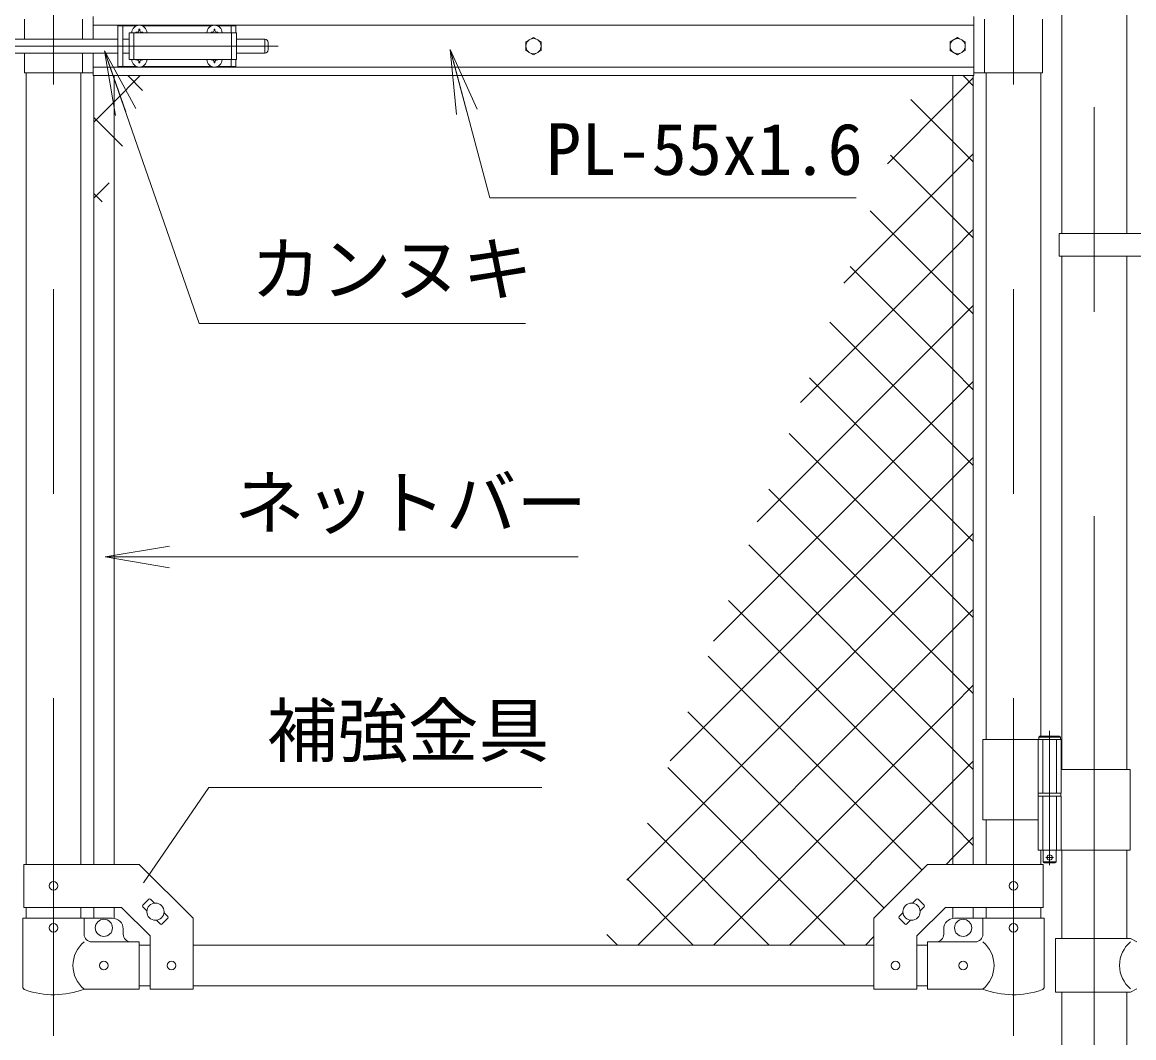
# Model space of a CAD drawing. Units: millimetres, scale not verified. Extents: x -6300 to 6300, y -4455 to 4455.
# Drawn here: x -3396 to -2361, y -1054 to -109 of the extents above; entities that cross this region are included whole.
import ezdxf
from ezdxf.enums import TextEntityAlignment as Align

# ---------------------------------------------------------------- set-up
doc = ezdxf.new("R2010")
doc.units = ezdxf.units.MM
doc.header["$LTSCALE"] = 30
doc.linetypes.add('DASHED', pattern=[7.5, 6, -1.5])
doc.linetypes.add('USER1', pattern=[50.8, 31.75, -6.35, 6.35, -6.35])
for name, color, linetype, lineweight in [('0-0_D-STR-TXT', 7, 'Continuous', 9), ('0-3_D-BMK', 2, 'USER1', 13), ('0-4_D-STR1', 1, 'Continuous', 18), ('0-5_D-STR3', 3, 'Continuous', 13), ('0-7_0', 7, 'Continuous', 9), ('0-B_D-STR2', 7, 'Continuous', 9)]:
    doc.layers.add(name, color=color, linetype=linetype, lineweight=lineweight)
doc.styles.add('ＭＳ ゴシック', font='')
doc.styles.get('ＭＳ ゴシック').set_extended_font_data('MS Gothic')

# ---------------------------------------------------------------- blocks, each defined once
blk = doc.blocks.new('_Open')
at = {"layer": '0-7_0'}
blk.add_line((-30, 5), (0, 0), dxfattribs=at)
blk.add_lwpolyline([(-30, -5), (0, 0), (-30, 0)], dxfattribs=at)

msp = doc.modelspace()

# ---------------------------------------------------------------- linework, layer by layer
at = {"layer": '0-0_D-STR-TXT'}
msp.add_line((-2878.48, -606.84), (-3317.07, -606.84), dxfattribs=at)
for points in [[(-2927.63, -389.33), (-3231.6, -389.33), (-3319.03, -137.58)], [(-2619.7, -272.31), (-2960.98, -272.31), (-2997.2, -136.27)], [(-2912.42, -821.57), (-3222.48, -821.57), (-3283.32, -910.37)]]:
    msp.add_lwpolyline(points, dxfattribs=at)
at = {"layer": '0-3_D-BMK'}
for p, q in [((-2397.98, 2479.08), (-2397.98, -1466.74)), ((-3367.33, 785.57), (-3367.33, -1052.82)), ((-2473.13, 785.57), (-2473.13, -1052.82)), ((-3498.02, -131.16), (-3158.02, -131.16)), ((-2439.57, -768.74), (-2439.57, -893.63)), ((-2443.19, -886.66), (-2435.94, -886.66))]:
    msp.add_line(p, q, dxfattribs=at)
at = {"layer": '0-4_D-STR1'}
for p, q in [((-2428.23, 363.34), (-2428.23, -305.66)), ((-2367.73, 363.34), (-2367.73, -305.66)), ((-3392.73, -156.16), (-3392.73, -893.11)), ((-3341.93, -156.16), (-3341.93, -893.11)), ((-2498.53, -156.16), (-2498.53, -776.66)), ((-2447.73, -156.16), (-2447.73, -773.66)), ((-2428.23, -326.66), (-2428.23, -804.66)), ((-2367.73, -326.66), (-2367.73, -804.66)), ((-2498.53, -851.66), (-2498.53, -893.11)), ((-2447.73, -879.66), (-2447.73, -893.11)), ((-2428.23, -879.66), (-2428.23, -962.06)), ((-2367.73, -879.66), (-2367.73, -962.06)), ((-3392.73, -933.11), (-3392.73, -943.16)), ((-3341.93, -933.11), (-3341.93, -943.16)), ((-2498.53, -933.11), (-2498.53, -943.16)), ((-2447.73, -933.11), (-2447.73, -943.16)), ((-3287.33, -968.16), (-3277.33, -968.16)), ((-3237.33, -968.16), (-2603.13, -968.16)), ((-2563.13, -968.16), (-2553.13, -968.16)), ((-3287.33, -1006.16), (-3277.33, -1006.16)), ((-3237.33, -1006.16), (-2603.13, -1006.16)), ((-2563.13, -1006.16), (-2553.13, -1006.16)), ((-2428.23, -1012.06), (-2428.23, -1456.16)), ((-2367.73, -1012.06), (-2367.73, -1456.16))]:
    msp.add_line(p, q, dxfattribs=at)
at = {"layer": '0-5_D-STR3'}
for p, q in [((-3394.33, -106.16), (-3394.33, -124.66)), ((-3340.33, -106.16), (-3340.33, -124.66)), ((-3330.23, -124.66), (-3330.23, -103.66)), ((-3330.23, -111.66), (-2510.23, -111.66)), ((-3307.33, -112.16), (-3307.33, -150.16)), ((-3307.33, -112.16), (-3289.93, -112.16)), ((-3302.83, -112.16), (-3302.83, -150.16)), ((-3284.73, -112.16), (-3219.93, -112.16)), ((-3214.73, -112.16), (-3197.33, -112.16)), ((-3201.83, -112.16), (-3201.83, -118.66)), ((-3197.33, -112.16), (-3197.33, -118.66)), ((-2510.23, -158.66), (-2510.23, -103.66)), ((-2500.13, -106.16), (-2500.13, -156.16)), ((-2446.13, -106.16), (-2446.13, -156.16)), ((-3296.83, -118.66), (-3296.83, -143.66)), ((-3296.83, -118.66), (-3196.83, -118.66)), ((-3289.18, -118.24), (-3290.48, -118.27)), ((-3290.48, -118.27), (-3290.48, -118.66)), ((-3287.72, -115.51), (-3287.75, -116.81)), ((-3287.72, -115.51), (-3286.93, -115.51)), ((-3286.93, -115.51), (-3286.91, -116.81)), ((-3219.18, -118.24), (-3220.48, -118.27)), ((-3220.48, -118.27), (-3220.48, -118.66)), ((-3217.72, -115.51), (-3217.75, -116.81)), ((-3217.72, -115.51), (-3216.93, -115.51)), ((-3216.93, -115.51), (-3216.91, -116.81)), ((-3215.47, -118.24), (-3214.18, -118.27)), ((-3214.18, -118.27), (-3214.18, -118.66)), ((-3196.83, -118.66), (-3196.83, -143.66)), ((-3430.68, -124.66), (-3307.33, -124.66)), ((-3302.83, -124.66), (-3296.83, -124.66)), ((-3196.83, -124.66), (-3170.33, -124.66)), ((-3170.33, -124.66), (-3170.33, -137.66)), ((-3167.33, -127.66), (-3167.33, -134.66)), ((-3430.68, -137.66), (-3307.33, -137.66)), ((-3394.33, -137.66), (-3394.33, -156.16)), ((-3340.33, -137.66), (-3340.33, -156.16)), ((-3330.23, -158.66), (-3330.23, -137.66)), ((-3302.83, -137.66), (-3296.83, -137.66)), ((-3296.83, -143.66), (-3196.83, -143.66)), ((-3290.48, -144.06), (-3290.48, -143.66)), ((-3289.18, -144.08), (-3290.48, -144.06)), ((-3285.47, -144.08), (-3284.18, -144.06)), ((-3284.18, -144.06), (-3284.18, -143.66)), ((-3220.48, -144.06), (-3220.48, -143.66)), ((-3219.18, -144.08), (-3220.48, -144.06)), ((-3215.47, -144.08), (-3214.18, -144.06)), ((-3214.18, -144.06), (-3214.18, -143.66)), ((-3201.83, -143.66), (-3201.83, -150.16)), ((-3197.33, -143.66), (-3197.33, -150.16)), ((-3196.83, -137.66), (-3170.33, -137.66)), ((-3330.23, -150.66), (-2510.23, -150.66)), ((-3307.33, -150.16), (-3289.93, -150.16)), ((-3287.72, -146.81), (-3287.75, -145.51)), ((-3287.72, -146.81), (-3286.93, -146.81)), ((-3286.93, -146.81), (-3286.91, -145.51)), ((-3284.73, -150.16), (-3219.93, -150.16)), ((-3217.72, -146.81), (-3217.75, -145.51)), ((-3217.72, -146.81), (-3216.93, -146.81)), ((-3216.93, -146.81), (-3216.91, -145.51)), ((-3214.73, -150.16), (-3197.33, -150.16)), ((-3394.33, -156.16), (-3330.23, -156.16)), ((-3330.23, -158.66), (-2510.23, -158.66)), ((-3329.83, -158.66), (-3329.83, -893.11)), ((-3310.83, -158.66), (-3310.83, -893.11)), ((-2529.63, -158.66), (-2529.63, -893.11)), ((-2510.63, -158.66), (-2510.63, -893.11)), ((-2446.13, -156.16), (-2510.23, -156.16)), ((-2430.78, -305.66), (-2430.78, -326.66)), ((-2430.78, -305.66), (-2315.98, -305.66)), ((-2430.78, -326.66), (-2315.98, -326.66)), ((-2429.57, -774.66), (-2449.57, -774.66)), ((-2448.57, -773.66), (-2430.57, -773.66)), ((-2429.57, -774.66), (-2430.57, -773.66)), ((-2429.57, -774.66), (-2429.57, -776.66)), ((-2501.68, -776.66), (-2501.68, -851.66)), ((-2501.68, -776.66), (-2428.77, -776.66)), ((-2450.37, -776.66), (-2450.37, -826.66)), ((-2428.77, -776.66), (-2428.77, -826.66)), ((-2428.77, -804.66), (-2364.43, -804.66)), ((-2364.43, -804.66), (-2364.43, -879.66)), ((-2450.37, -826.66), (-2428.77, -826.66)), ((-2450.07, -826.66), (-2450.07, -829.66)), ((-2429.07, -826.66), (-2429.07, -829.66)), ((-2450.37, -829.66), (-2428.77, -829.66)), ((-2450.37, -829.66), (-2450.37, -879.66)), ((-2450.07, -829.66), (-2429.07, -829.66)), ((-2428.77, -829.66), (-2428.77, -879.66)), ((-2501.68, -851.66), (-2450.48, -851.66)), ((-2450.37, -879.66), (-2364.43, -879.66)), ((-2445.57, -879.66), (-2445.57, -890.66)), ((-3395.03, -933.11), (-3395.03, -893.11)), ((-2444.57, -891.66), (-2445.57, -890.66)), ((-2445.43, -933.11), (-2445.43, -893.11)), ((-2444.57, -891.66), (-2434.57, -891.66)), ((-2434.57, -891.66), (-2433.57, -890.66)), ((-3284, -931.1), (-3278.34, -925.44)), ((-3276.92, -925.44), (-3273.21, -929.16)), ((-2563.53, -925.44), (-2567.25, -929.16)), ((-2556.46, -931.1), (-2562.12, -925.44)), ((-3395.03, -933.11), (-3303.9, -933.11)), ((-3329.83, -933.11), (-3329.83, -943.16)), ((-3310.83, -933.11), (-3310.83, -943.16)), ((-3303.9, -933.11), (-3277.33, -959.68)), ((-3284, -932.52), (-3280.28, -936.23)), ((-3264.38, -937.99), (-3260.66, -941.71)), ((-2576.08, -937.99), (-2579.8, -941.71)), ((-2536.56, -933.11), (-2563.13, -959.68)), ((-2556.46, -932.52), (-2560.18, -936.23)), ((-2445.43, -933.11), (-2536.56, -933.11)), ((-2529.63, -933.11), (-2529.63, -943.16)), ((-2510.63, -933.11), (-2510.63, -943.16)), ((-3395.88, -943.16), (-3338.78, -943.16)), ((-3395.88, -943.16), (-3395.88, -1006.85)), ((-3338.78, -943.16), (-3338.78, -958.16)), ((-3338.78, -943.16), (-3312.33, -943.16)), ((-3271.45, -945.06), (-3267.73, -948.78)), ((-3266.32, -948.78), (-3260.66, -943.12)), ((-3237.33, -1009.36), (-3237.33, -943.11)), ((-2603.13, -1009.36), (-2603.13, -943.11)), ((-2574.14, -948.78), (-2579.8, -943.12)), ((-2569.01, -945.06), (-2572.72, -948.78)), ((-2501.68, -943.16), (-2528.13, -943.16)), ((-2444.58, -943.16), (-2501.68, -943.16)), ((-2501.68, -943.16), (-2501.68, -958.16)), ((-2444.58, -943.16), (-2444.58, -1006.85)), ((-3302.33, -958.16), (-3302.33, -953.16)), ((-3277.33, -1009.36), (-3277.33, -959.68)), ((-2563.13, -1009.36), (-2563.13, -959.68)), ((-2538.13, -958.16), (-2538.13, -953.16)), ((-2434.08, -962.06), (-2364.18, -962.06)), ((-2434.08, -962.06), (-2434.08, -1012.06)), ((-2358.18, -965.06), (-2364.18, -962.06)), ((-3287.33, -965.16), (-3331.78, -965.16)), ((-3287.33, -1009.16), (-3287.33, -965.16)), ((-2553.13, -965.16), (-2508.68, -965.16)), ((-2553.13, -1009.16), (-2553.13, -965.16)), ((-3287.33, -1009.16), (-3338.78, -1009.16)), ((-3277.33, -1009.36), (-3237.33, -1009.36)), ((-2563.13, -1009.36), (-2603.13, -1009.36)), ((-2553.13, -1009.16), (-2501.68, -1009.16)), ((-2434.08, -1012.06), (-2364.18, -1012.06)), ((-2358.18, -1009.06), (-2364.18, -1012.06))]:
    msp.add_line(p, q, dxfattribs=at)
at = {"layer": '0-5_D-STR3', "linetype": 'DASHED'}
for p, q in [((-3292.33, -118.66), (-3292.33, -143.66)), ((-3201.33, -118.66), (-3201.33, -143.66)), ((-2445.87, -776.66), (-2445.87, -826.66)), ((-2433.27, -776.66), (-2433.27, -826.66)), ((-2445.87, -829.66), (-2445.87, -879.66)), ((-2433.27, -829.66), (-2433.27, -879.66))]:
    msp.add_line(p, q, dxfattribs=at)
at = {"layer": '0-5_D-STR3'}
for points in [[(-3285.47, -118.24), (-3284.18, -118.27), (-3284.18, -118.66)], [(-2448.57, -773.66), (-2449.57, -774.66), (-2449.57, -776.66)], [(-2433.57, -879.66), (-2433.57, -890.66), (-2445.57, -890.66)], [(-3395.03, -893.11), (-3287.33, -893.11), (-3237.33, -943.11)], [(-2445.43, -893.11), (-2553.13, -893.11), (-2603.13, -943.11)]]:
    msp.add_lwpolyline(points, dxfattribs=at)
for points in [[(-2920.23, -123.06), (-2927.24, -127.11), (-2927.24, -135.21), (-2920.23, -139.26), (-2913.21, -135.21), (-2913.21, -127.11)], [(-2525.23, -123.06), (-2532.24, -127.11), (-2532.24, -135.21), (-2525.23, -139.26), (-2518.21, -135.21), (-2518.21, -127.11)]]:
    msp.add_lwpolyline(points, close=True, dxfattribs=at)
for centre, radius in [((-2920.23, -131.16), 7.03), ((-2525.23, -131.16), 7.03), ((-2439.57, -886.66), 2.5), ((-3367.33, -913.11), 4), ((-2473.13, -913.11), 4), ((-3272.33, -937.11), 8), ((-2568.13, -937.11), 8), ((-3367.33, -952.16), 4), ((-3320.33, -952.16), 8), ((-2520.13, -952.16), 8), ((-2473.13, -952.16), 4), ((-3320.33, -987.16), 4), ((-3257.33, -987.11), 4), ((-2583.13, -987.11), 4), ((-2520.13, -987.16), 4)]:
    msp.add_circle(centre, radius, dxfattribs=at)
for centre, radius, start, end in [((-3287.33, -118.66), 7, 0, 180), ((-3217.33, -118.66), 7, 0, 180), ((-3289.23, -116.76), 1.49, 270, 0), ((-3285.42, -116.76), 1.49, 180, 270), ((-3219.23, -116.76), 1.49, 270, 0), ((-3215.42, -116.76), 1.49, 180, 270), ((-3170.33, -127.66), 3, 0, 90), ((-3287.33, -143.66), 7, 180, 0), ((-3289.23, -145.57), 1.49, 0, 90), ((-3285.42, -145.57), 1.49, 90, 180), ((-3217.33, -143.66), 7, 180, 0), ((-3219.23, -145.57), 1.49, 0, 90), ((-3215.42, -145.57), 1.49, 90, 180), ((-3170.33, -134.66), 3, 270, 0), ((-3283.29, -931.81), 1, 135, 225), ((-3277.63, -926.15), 1, 45, 135), ((-2562.82, -926.15), 1, 45, 135), ((-2557.17, -931.81), 1, 315, 45), ((-3261.37, -942.41), 1, 315, 45), ((-2579.09, -942.41), 1, 135, 225), ((-3312.33, -953.16), 10, 0, 90), ((-3267.02, -948.07), 1, 225, 315), ((-2573.43, -948.07), 1, 225, 315), ((-2528.13, -953.16), 10, 90, 180), ((-3331.78, -958.16), 7, 180, 270), ((-3295.33, -958.16), 7, 180, 270), ((-2545.13, -958.16), 7, 270, 0), ((-2508.68, -958.16), 7, 270, 0), ((-3320.58, -987.16), 28.55, 129.59418, 230.40582), ((-2519.87, -987.16), 28.55, 309.59418, 50.40582), ((-2345.59, -987.06), 28.8, 130.19176, 229.80824), ((-3392.58, -1006.85), 3.3, 180, 250.77949), ((-3367.33, -934.43), 80, 250.77949, 290.9084), ((-2473.13, -934.43), 80, 249.0916, 289.22051), ((-2447.88, -1006.85), 3.3, 289.22051, 0)]:
    msp.add_arc(centre, radius, start, end, dxfattribs=at)
at = {"layer": '0-B_D-STR2'}
for p, q in [((-3284.22, -172.47), (-3298.02, -158.66)), ((-2529.63, -179.62), (-2510.63, -160.62)), ((-2510.63, -168.24), (-2520.21, -158.66)), ((-2590.61, -240.6), (-2529.63, -179.62)), ((-2529.63, -219.95), (-2568.83, -180.75)), ((-2510.63, -238.95), (-2529.63, -219.95)), ((-2529.63, -290.66), (-2587.7, -232.59)), ((-2529.63, -250.33), (-2510.63, -231.33)), ((-3329.83, -272.71), (-3315.49, -258.37)), ((-2631.08, -351.78), (-2529.63, -250.33)), ((-3321.96, -276.15), (-3329.83, -268.28)), ((-2529.63, -361.37), (-2606.56, -284.44)), ((-2510.63, -309.66), (-2529.63, -290.66)), ((-2529.63, -321.04), (-2510.63, -302.04)), ((-2671.54, -462.95), (-2529.63, -321.04)), ((-2529.63, -432.08), (-2625.43, -336.28)), ((-2510.63, -380.37), (-2529.63, -361.37)), ((-2529.63, -391.75), (-2510.63, -372.75)), ((-2712, -574.13), (-2529.63, -391.75)), ((-2529.63, -502.79), (-2644.3, -388.12)), ((-2510.63, -451.08), (-2529.63, -432.08)), ((-2529.63, -573.5), (-2663.17, -439.96)), ((-2529.63, -462.46), (-2510.63, -443.46)), ((-2752.47, -685.3), (-2529.63, -462.46)), ((-2529.63, -644.22), (-2682.04, -491.8)), ((-2510.63, -521.79), (-2529.63, -502.79)), ((-2529.63, -533.17), (-2510.63, -514.17)), ((-2792.93, -796.48), (-2529.63, -533.17)), ((-2529.63, -714.93), (-2700.91, -543.64)), ((-2510.63, -592.5), (-2529.63, -573.5)), ((-2529.63, -603.88), (-2510.63, -584.88)), ((-2529.63, -785.64), (-2719.78, -595.49)), ((-2833.4, -907.65), (-2529.63, -603.88)), ((-2529.63, -856.35), (-2738.65, -647.33)), ((-2510.63, -663.22), (-2529.63, -644.22)), ((-2529.63, -674.59), (-2510.63, -655.59)), ((-2823.2, -968.16), (-2529.63, -674.59)), ((-2558.35, -898.33), (-2757.52, -699.17)), ((-2510.63, -733.93), (-2529.63, -714.93)), ((-2529.63, -745.3), (-2510.63, -726.3)), ((-2752.48, -968.16), (-2529.63, -745.3)), ((-2593.71, -933.69), (-2776.38, -751.01)), ((-2510.63, -804.64), (-2529.63, -785.64)), ((-2529.63, -816.02), (-2510.63, -797.02)), ((-2629.95, -968.16), (-2795.25, -802.85)), ((-2681.77, -968.16), (-2529.63, -816.02)), ((-2700.66, -968.16), (-2814.12, -854.7)), ((-2510.63, -875.35), (-2529.63, -856.35)), ((-2771.37, -968.16), (-2832.99, -906.54)), ((-2842.08, -968.16), (-2851.86, -958.38)), ((-2611.06, -968.16), (-2603.13, -960.23))]:
    msp.add_line(p, q, dxfattribs=at)
for points in [[(-3329.83, -202), (-3310.83, -183), (-3286.49, -158.66)], [(-3303.09, -224.31), (-3310.83, -216.57), (-3329.83, -197.57)], [(-2536.01, -893.11), (-2529.63, -886.73), (-2510.63, -867.73)]]:
    msp.add_lwpolyline(points, dxfattribs=at)

# ---------------------------------------------------------------- block references
at = {"layer": '0-0_D-STR-TXT', "xscale": 2, "yscale": 2}
for p, rotation in [((-3319.69, -135.69), 109.15293), ((-2997.72, -134.34), 104.91069), ((-3319.07, -606.84), 180)]:
    msp.add_blockref('_Open', p, dxfattribs=dict(at, rotation=rotation))

# ---------------------------------------------------------------- texts
at = {"layer": '0-0_D-STR-TXT', "style": 'ＭＳ ゴシック'}
for s, p in [('PL-55x1.6', (-2908.53, -265.56)), ('カンヌキ', (-3183.72, -377.26)), ('ネットバー', (-3199.04, -594.89)), ('補強金具', (-3168.51, -806.96))]:
    msp.add_text(s, height=48.17, dxfattribs=at).set_placement(p, align=Align.BOTTOM_LEFT)

doc.saveas('drawing.dxf')
